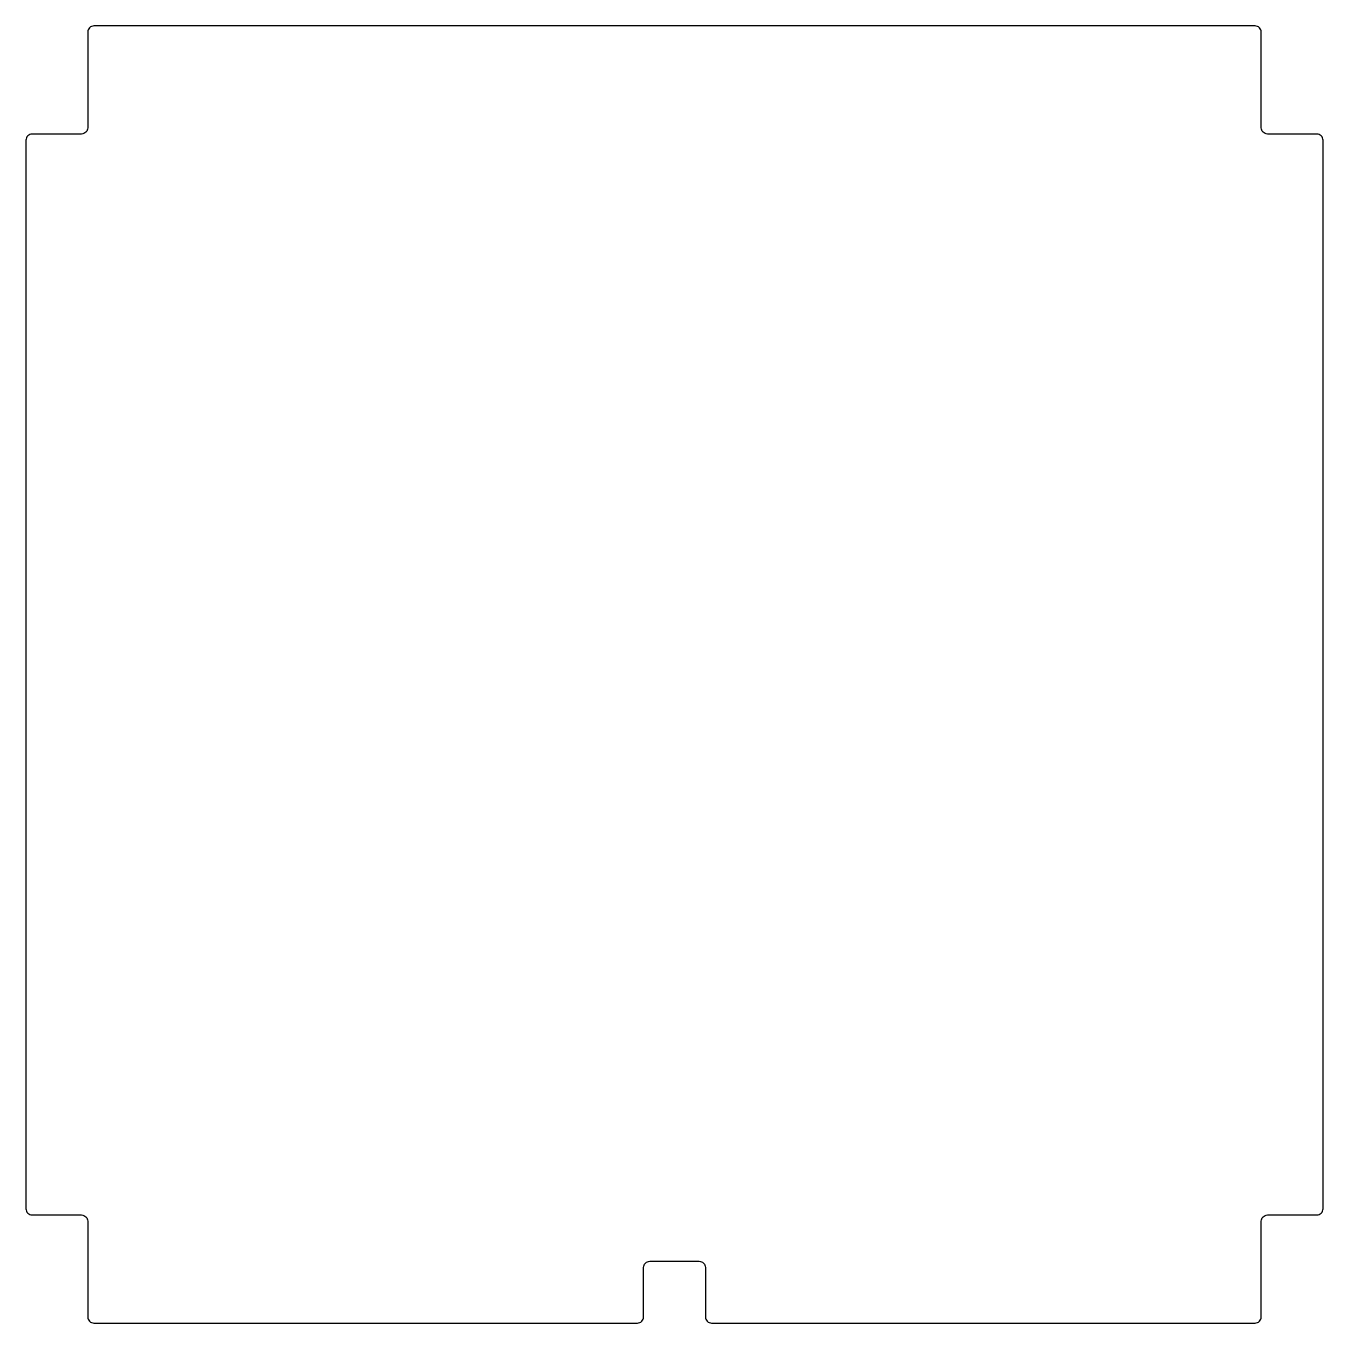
# Model space of a CAD drawing. Header units: millimetres. Extents: x -420 to 0, y -420 to 0.
import ezdxf

# ---------------------------------------------------------------- set-up
doc = ezdxf.new("R2010")
doc.units = ezdxf.units.MM
doc.layers.get('0').update_dxf_attribs({"linetype": 'CONTINUOUS'})

msp = doc.modelspace()

# ---------------------------------------------------------------- linework, layer by layer
msp.add_lwpolyline([(-398, -420), (-222, -420, 0.414214), (-220, -418), (-220, -402, -0.414214), (-218, -400), (-202, -400, -0.414214), (-200, -402), (-200, -418, 0.414214), (-198, -420), (-22, -420, 0.414214), (-20, -418), (-20, -387, -0.414214), (-18, -385), (-2, -385, 0.414214), (0, -383), (0, -37, 0.414214), (-2, -35), (-18, -35, -0.414214), (-20, -33), (-20, -2, 0.414214), (-22, 0), (-398, 0, 0.414214), (-400, -2), (-400, -33, -0.414214), (-402, -35), (-418, -35, 0.414214), (-420, -37), (-420, -383, 0.414214), (-418, -385), (-402, -385, -0.414214), (-400, -387), (-400, -418, 0.414214)], format="xyb", close=True)

doc.saveas('drawing.dxf')
